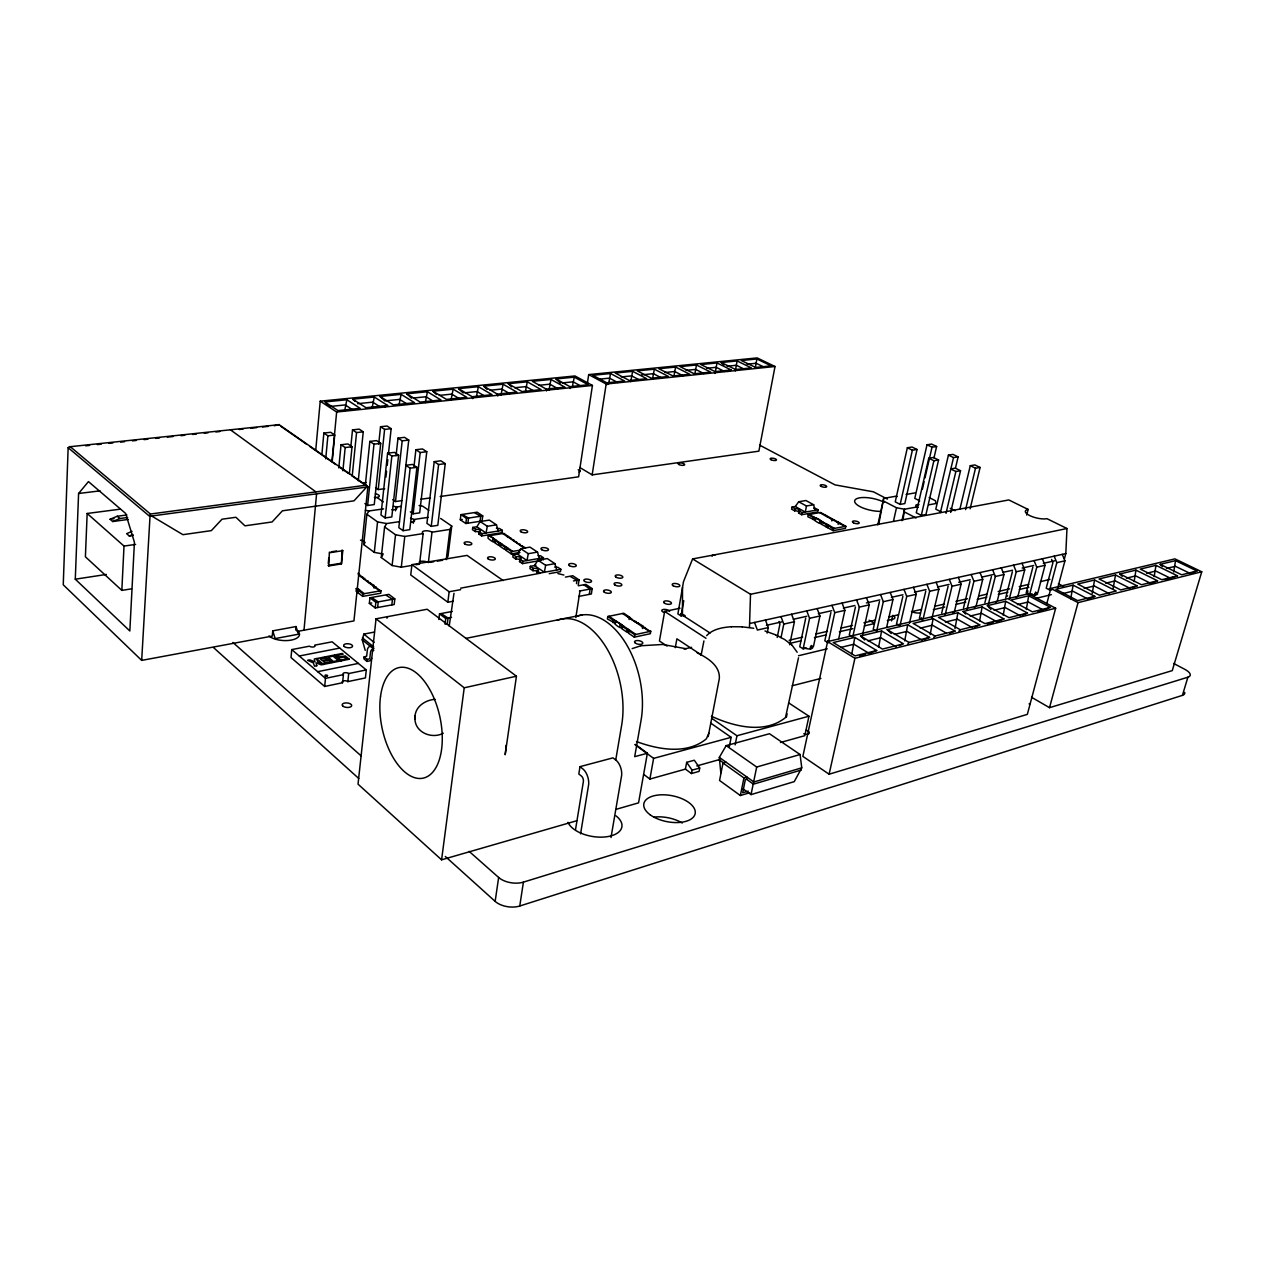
<?xml version="1.0" encoding="UTF-8"?>
<svg xmlns="http://www.w3.org/2000/svg" width="1265" height="1265" viewBox="0 0 1265 1265"><rect width="100%" height="100%" fill="white"/><g stroke="black" fill="none" stroke-linecap="round" stroke-linejoin="round"><path stroke-width="1.5" d="M710.06 633.006L682.468 615.201L682.515 587.245M749.481 627.25L750.509 594.281L692.603 558.924L683.511 581.6L677.898 613.873L681.044 615.897L684.602 615.154M1162.409 566.609L1160.163 564.332L1175.533 560.648L1173.73 571.986M443.272 733.226C431.745 739.44 414.651 732.34 414.936 718.283M1155.973 565.328L1177.494 575.828L1161.808 579.718L1140.255 569.092L1155.973 565.328L1154.186 576.634M414.983 716.812C415.299 706.423 425.499 699.956 435.065 699.339M274.173 425.752L279.265 424.645L70.255 446.687A2.973 2.546 40 0 0 69.464 446.656L68.152 447.699L63.25 584.809L141.68 660.393L272.275 636.089L272.734 630.856L296.026 626.555L298.477 634.208L275.185 638.572L272.734 630.856M1122.197 576.302L1119.889 573.962L1135.954 570.12L1134.152 581.552M414.92 718.931L415.031 715.705M75.283 579.196L78.588 493.492L88.455 481.601L125.63 513.448L134.422 542.274L129.836 630.966L75.283 579.196L106.386 574.437M120.396 509.147L87.159 513.479L85.403 556.806L121.835 590.391L131.544 588.842M1115.493 575.006L1137.124 585.853L1120.711 589.933L1099.048 578.943L1115.493 575.006L1113.168 588.304M1064.466 558.608L1065.81 553.58L1066.98 528.517L1046.961 518.682A12.508 4.016 13.5 0 1 1029.757 515.598A12.508 4.016 13.5 0 1 1028.129 509.431L1008.806 499.944L692.603 558.924M121.835 590.391L124.017 546.069L87.159 513.479M1094.557 580.018L1116.22 591.04L1099.427 595.214L1077.717 584.051L1094.557 580.018L1092.201 593.475M141.68 660.393L150.124 514.444A3.068 0.901 -79.2 0 1 150.424 514.017L365.98 485.207A2.862 2.577 32.3 0 1 366.739 485.444L367.862 486.93L353.947 620.894L297.243 631.456M1073.115 585.157L1094.842 596.353L1077.638 600.622L1055.88 589.269L1073.115 585.157L1070.728 598.756M1028.698 595.783L1050.488 607.358L1032.43 611.849L1010.624 600.1L1028.698 595.783L1026.294 609.524M1005.675 601.286L1027.496 613.066L1008.996 617.668L987.143 605.714L1005.675 601.286L1003.24 615.201M965.669 613.999L963.092 611.469L982.083 606.931L979.648 620.83M291.741 649.593L291.013 657.579L324.678 686.468L342.578 682.721A3.068 1.423 5 0 1 343.637 680.839A3.068 1.423 5 0 1 347.843 681.614L365.427 677.929L366.281 669.928L332.11 641.814L314.685 645.166A3.02 1.344 4.7 0 1 313.578 646.937A3.02 1.344 4.7 0 1 309.466 646.178L291.741 649.593L325.485 678.34L343.416 674.64A3.083 1.407 5.1 0 1 344.459 672.774A3.083 1.407 5.1 0 1 348.681 673.549L366.281 669.928M295.71 630.033L296.026 626.555M315.76 450.04L320.219 401.179L574.974 375.958L592.431 385.445L578.627 476.81L440.173 496.512M303.995 630.191L316.582 493.824M321.911 454.119L323.856 433.057L330.687 432.298L334.719 435.034L332.173 461.836M325.722 458.831L327.888 435.808L323.856 433.057M957.905 612.719L979.774 624.91L960.309 629.749L938.44 617.367L957.905 612.719L954.964 628.689M332.047 460.365L336.648 412.011L320.219 401.179M328.252 563.478L328.805 557.786M341.455 563.89L342.024 550.101L342.783 550.67L341.455 563.89L328.821 565.961L329.359 552.109M338.799 467.955L341.044 444.758L347.907 443.952L352.034 446.751L349.346 473.806M344.633 410.825L346.863 399.756L360.114 408.31L338.008 410.603L324.852 401.938L346.863 399.756M342.894 470.801L345.171 447.557L341.044 444.758M324.678 686.468L325.485 678.34M350.753 447.478L352.508 429.879L359.181 429.135L363.245 431.824L358.28 480.716M352.255 475.703L356.556 432.567L352.508 429.879M342.578 682.721L343.416 674.64M372.1 407.978L374.282 397.02L387.643 405.48L384.829 406.777M365.3 485.396L369.839 441.406L376.543 440.615L380.718 443.367L374.25 504.561L367.609 505.494L364.889 503.565M933.111 618.648L954.996 631.061L935.025 636.026L913.14 623.424L933.111 618.648L930.202 634.603M356.366 588.826L356.113 591.308L358.248 591.704L357.726 592.558L358.675 589.379L356.097 588.62L357.426 588.383L364.304 593.68M347.843 681.614L348.681 673.549M358.248 591.704L358.517 589.221M367.609 505.494L373.997 444.157L369.839 441.406M383.358 554.038L374.298 552.378L363.703 544.551L366.866 514.238L369.016 510.965L383.564 508.878M374.108 588.162C371.61 582.643 378.852 590.549 381.002 590.739L380.718 593.222L362.707 596.4L362.96 593.918L357.995 590.075M378.694 444.173L380.528 426.748L387.043 426.02L391.154 428.677L388.434 453.85M365.237 650.384L362.233 639.837L363.83 634.113L374.456 632.073M384.687 488.701L378.219 489.571L384.607 429.404L380.528 426.748M374.298 552.378L377.555 521.892L366.866 514.238M369.348 603.389L369.949 597.76L388.893 594.376L394.822 598.883L394.19 604.496L375.246 607.959L369.348 603.389L371.736 602.962M372.147 645.656L370.455 646.02A3.732 2.736 -49.8 0 0 367.419 649.388L366.66 656.155L364.114 656.914L363.893 658.875L367.008 661.421L369.238 660.978A2.609 1.913 -49.6 0 0 371.704 658.227M387.596 453.202L380.955 514.966L385.145 517.938L391.818 516.958L398.602 455.194L394.332 452.38L387.596 453.202L391.85 456.032L398.602 455.194M372.274 597.95L378.235 601.871L377.618 607.516M385.936 477.079L386.568 471.276M387.185 465.457L387.817 459.654M367.008 661.421L367.23 659.445L364.114 656.914M375.246 607.959L375.847 602.314L369.949 597.76M385.145 517.938L391.85 456.032M412.248 565.36L401.29 567.21L392.118 565.518L381.255 557.517L384.592 526.92L386.679 523.552L399.471 521.639M398.981 405.195L401.132 394.364L414.572 402.697L393.415 404.879L380.038 396.451L401.132 394.364M506.079 745.338A77.845 42.109 77.4 0 1 505.162 754.731L516.436 676.206L427.143 609.256L376.037 618.806L358.027 784.158L441.58 859.821L576.808 820.716M396.072 455.7L398.001 438.117L404.563 437.342L408.753 440.062L398.823 527.647L403.092 530.683L409.797 529.655L416.928 467.323L412.564 464.429L405.796 465.299L410.145 468.192L416.928 467.323M401.97 500.624L395.486 501.541L402.191 440.837L398.001 438.117M395.55 510.823L395.961 507.091L401.305 506.316M386.458 595.42L392.466 599.31L391.834 604.923M392.118 565.518L395.534 534.763L384.592 526.92M891.256 633.544L887.192 629.638L907.685 624.736L904.728 640.881M403.092 530.683L410.145 468.192M401.29 567.21L404.784 536.455L423.143 533.593A5.329 2.071 6.8 0 1 424.661 530.873A5.329 2.071 6.8 0 1 431.998 532.201L449.945 529.403L451.732 526.066L440.615 518.444M413.94 466.943L415.885 449.739L422.478 448.949L426.779 451.716L419.68 512.847L413.149 513.796L410.334 511.851M425.277 402.618L427.412 391.739L440.947 399.961L420.233 402.112L406.761 393.794L427.412 391.739M413.149 513.796L420.186 452.538L415.885 449.739M413.323 523.267L413.766 519.504L428.06 517.353M503.185 580.572L467.054 555.398L411.931 564.649L410.745 574.958L447.842 602.235L453.36 601.207M423.143 533.593L419.537 564.143L415.9 564.743M434.211 461.662L426.922 523.362L431.239 526.351L437.801 525.339L445.248 463.654L440.837 460.808L434.211 461.662L438.607 464.524L445.248 463.654M431.239 526.351L438.607 464.524M428.345 562.656L431.998 532.201M451.052 399.946L453.155 389.177L466.785 397.289L446.482 399.392L432.93 391.201L453.155 389.177M864.707 639.964L860.564 635.995L881.594 630.966L878.606 647.332M438.828 619.486L439.524 613.857L452.253 611.438M449.945 529.403L446.213 559.652L448 556.189L451.732 526.066M441.77 614.031L448.063 618.047L447.351 623.692L445.027 624.151L445.739 618.49L439.524 613.857M447.842 602.235L449.154 591.751L411.931 564.649M460.286 519.741L460.919 514.634L477.158 512.183L482.74 515.899L482.076 520.99L465.836 523.504L460.286 519.741L462.31 519.425M476.304 397.321L478.376 386.679L492.069 394.68L472.193 396.736L458.562 388.64L478.376 386.679M462.895 514.902L468.524 518.065L467.876 523.188M449.202 626.064L453.993 593.317M465.836 523.504L466.485 518.381L460.919 514.634M476.842 526.762L480.178 521.528L487.294 526.287L486.076 532.976L476.842 526.762L472.746 527.41L472.446 529.687L475.276 531.6A3.147 1.218 7.4 0 1 480.147 533.039M854.824 637.37L876.692 650.51L855.093 655.871L833.24 642.541L854.824 637.37L851.835 653.736M475.071 513.052L480.716 516.215L480.068 521.307M475.276 531.6L475.577 529.308L472.746 527.41M496.418 528.217A3.115 1.186 7.7 0 0 499.501 528.47L502.363 530.367L502.047 532.644L481.665 535.933L478.818 534.004L479.119 531.711A3.147 1.202 7.4 0 0 479.909 530.098A3.147 1.202 7.4 0 0 475.577 529.308M481.665 535.933L481.965 533.64L479.119 531.711M501.019 394.933L503.075 384.212L516.847 392.118L497.382 394.127L483.657 386.157L503.075 384.212M441.58 859.821L464.223 687.796L376.037 618.806M488.274 535.87L487.974 538.178C497.556 547.033 497.746 538.068 488.274 535.87L503.881 533.356L520.2 545.183L525.655 547.872M492.907 541.515L493.224 539.222M494.884 541.879L495.184 539.57M499.011 543.128C504.197 543.428 498.568 549.295 499.011 543.128L494.852 540.313M500.671 545.8L500.987 543.491M525.26 392.403L527.284 381.809L541.12 389.62L522.05 391.581L508.261 383.706L527.284 381.809M504.861 547.065C510.064 547.381 504.466 553.327 504.861 547.065L500.655 544.235M519.962 552.426L511.25 553.912L511.566 551.587L506.506 548.172M518.84 553.754L513.163 554.718L512.847 557.059L515.804 559.067A3.21 1.281 7.9 0 1 520.658 560.221M515.804 559.067L516.136 556.742L513.163 554.718M541.214 560.348L522.54 563.621L519.536 561.597L519.868 559.257A3.226 1.281 7.9 0 0 520.595 557.549A3.226 1.281 7.9 0 0 516.136 556.742M522.54 563.621L522.872 561.28L519.868 559.257M549.01 389.952L551.002 379.453L564.902 387.153L546.211 389.082L532.359 381.303L551.002 379.453M530.304 566.309L529.972 568.665L533.008 570.721A3.242 1.312 8.2 0 1 537.499 571.543A3.242 1.312 8.2 0 1 536.803 573.298L537.151 570.942A3.257 1.297 8.2 0 0 537.846 569.187A3.257 1.297 8.2 0 0 533.34 568.365L530.304 566.309L535.996 565.297M533.008 570.721L533.34 568.365M543.096 560.016L543.428 557.707L540.424 555.699A3.194 1.249 8.2 0 1 538.068 555.651M1184.72 692.398A13.298 5.013 16.4 0 1 1182.411 695.37L519.757 906.009A17.647 9.914 7.8 0 1 495.153 901.376L498.647 877.467L469.125 851.361M572.571 385.619L574.263 377.144L588.225 384.75L569.898 386.647L555.983 378.962L574.263 377.144M714.82 373.428L715.089 371.641L700.889 364.541L717.002 362.944L731.217 369.965L727.802 371.499M587.245 384.18L588.684 374.598L757.182 357.916L775.018 366.502L758.874 451.162L592.162 474.881L579.797 467.497M554.592 567.005A3.226 1.281 8.5 0 0 557.77 567.242L560.838 569.282L560.49 571.622L549.247 573.662M519.757 906.009L523.41 882.132L1187.898 677.202A13.362 4.918 16.2 0 0 1184.831 669.343L1173.604 663.429M570.642 576.698L577.014 580.287L576.492 583.639M592.162 474.881L606.172 384.022L588.684 374.598M608.591 383.928L610.536 373.523L624.578 380.986L606.821 382.821L592.826 375.294L610.536 373.523M578.247 585.221L579.07 579.908L572.776 575.733L565.408 577.093M575.828 617.557L579.971 590.945M589.284 594.376L590.138 589.016L583.75 584.778M578.421 585.774L585.806 584.383L592.194 588.62L591.356 593.981L578.627 596.432M630.729 381.619L632.642 371.325L646.731 378.709L629.322 380.496L615.28 373.064L632.642 371.325M610.995 837.525L621.684 775.176A12.666 7.543 75.2 0 0 616.577 760.66L612.987 757.861L580.003 766.653L578.801 774.006L581.378 776.014A4.269 2.483 75.3 0 1 583.355 781.707L575.496 829.761M629.069 619.486L629.48 617.083L623.74 613.256L607.785 616.514L607.39 618.949L615.438 623.376M652.44 379.373L654.337 369.174L668.458 376.464L651.38 378.219L637.291 370.866L654.337 369.174M613.114 622.807L613.509 620.372L607.785 616.514M615.391 621.653C625.163 623.961 624.578 632.785 614.996 624.088L615.944 621.115L613.509 620.372M580.588 833.825L588.699 784.253A12.84 7.463 75.3 0 0 583.576 769.515L580.003 766.653M619.818 627.345L620.214 624.91M621.937 627.74L622.348 625.289M626.981 629.464C632.69 630.539 626.207 635.615 626.981 629.464L622.111 626.191M674.039 375.389L675.621 367.056L689.773 374.25L673.027 375.99L658.891 368.716L675.621 367.056M642.557 628.499C640.564 622.933 648.66 631.583 650.763 631.267L650.337 633.702L634.334 637.165L634.745 634.714L628.879 630.761L629.116 629.859M615.739 759.949L621.653 725.225A74.176 43.769 77.1 0 0 605.967 647.048A74.176 43.769 77.1 0 0 557.027 620.372M694.959 373.238L696.493 364.984L710.693 372.1L694.248 373.792L680.08 366.613L696.493 364.984M680.032 608.228L664.647 611.422L659.445 640.991L667.05 646.083M756.881 358.975L771.144 365.854L755.6 367.451L741.353 360.525L756.881 358.975L755.395 367.119M635.362 744.389L647.38 753.26L638.556 802.848L616.182 809.315M715.152 373.017L717.002 362.944M685.409 769.12L686.674 762.336L694.295 760.233L699.719 767.997L699.071 771.381L691.449 773.532L685.409 769.12L649.894 779.066L653.61 758.383L634.983 744.626M675.304 647.648L676.886 638.825L701.284 654.938M681.044 615.897L683.764 600.764M520.769 548.678L528.264 553.691L526.999 560.569L517.29 554.023L520.769 548.678L530.019 547.128L537.514 552.109L539.349 558.418M537.989 560.205L545.642 565.313L544.361 572.254L534.447 565.582L537.989 560.205L547.271 558.577L554.924 563.668L556.742 570.025M737.116 360.936L721.303 362.517L735.534 369.522L751.363 367.894L737.116 360.936L735.297 370.93M814.96 510.38L813.664 504.751L806.438 505.984L805.331 512.056L795.274 506.538L792.048 507.091L791.621 509.163L794.705 510.87A2.846 0.996 11.2 0 1 798.658 511.582M701.11 655.207L703.925 640.944M751.03 794.61L794.262 781.628L801.757 767.839L800.081 754.525L756.691 767.033L751.03 794.61L743.077 788.901M691.449 773.532L692.097 770.148L686.674 762.336M708.21 736.562L719.311 678.657C720.354 665.643 707.246 657.658 697.157 652.835M720.813 772.899L719.311 757.403L726.173 745.623L769.468 733.732L800.081 754.525M726.031 762.163L722.995 763.016L719.564 780.473L740.373 795.527L749.655 792.76M729.352 746.461L731.154 737.337L710.835 723.201M735.139 744.864L736.942 735.756L808.968 716.211L804.793 735.677L780.489 742.492M767.175 633.085L768.282 627.598L765.452 620.04M794.705 510.87L795.116 508.783L792.048 507.091M740.373 795.527L743.931 777.943L746.967 777.058L746.524 779.256L745.354 779.604L742.682 792.791L748.248 791.131M813.79 508.166A2.83 0.98 11.4 0 0 815.055 508.135L818.155 509.827L817.728 511.898L801.662 514.713L798.563 513.005L798.99 510.918A2.846 0.996 11.2 0 0 799.085 509.495A2.846 0.996 11.2 0 0 795.116 508.783M801.662 514.713L802.089 512.625L818.155 509.827M777.216 637.433L779.952 623.977L779.003 621.479M781.043 637.607L783.794 624.104L780.979 616.593M831.785 520.943L832.212 518.856L820.526 512.467L808.24 514.634L807.813 516.721L815.293 520.279M813.189 519.678L813.616 517.591L808.24 514.634M815.419 517.907C822.914 519.488 825.096 527.932 814.96 520.658L815.419 517.907L813.616 517.591M789.66 644.77L794.42 621.716L791.605 614.252M819.483 523.157L819.926 521.053M821.285 523.489L821.728 521.386M805.71 618.19L799.749 646.731L803.164 648.85L806.564 648.044M821.27 524.137L825.824 526.651C826.741 520.959 830.963 529.355 833.556 528.564L845.858 526.287L845.415 528.391L833.113 530.683L827.61 527.647L828.069 524.88M786.419 717.113L787.099 713.871M803.164 648.85L809.568 618.3L806.754 610.9M833.113 530.683L833.556 528.564M810.438 649.166L811.213 645.466A5.629 2.324 12.1 0 1 811.577 648.645A5.629 2.324 12.1 0 1 804.414 647.933M838.126 524.406L838.569 522.318L832.212 518.856M817.143 608.591L819.941 615.976L813.49 646.383L810.106 647.19M830.884 612.545L824.827 640.77L828.243 642.857L834.758 612.639L831.959 605.318M827.595 641.592L802.864 756.391L829.113 774.212L1027.338 714.361L1055.658 608.228L1028.429 593.775L827.595 641.592L854.919 658.29L1055.658 608.228M838.742 638.572L844.894 610.363L842.095 603.073M855.44 607.026L849.289 634.967L852.721 637.022L859.33 607.105L856.531 599.879M877.815 524.88L883.682 498.363L896.379 496.149A4.554 1.502 12.1 0 0 897.328 496.56M878.796 523.979L883.682 498.363M829.113 774.212L854.919 658.29M862.572 634.666L869.213 604.876L866.43 597.697M907.353 447.731L895.24 501.841L900.174 504.403L904.823 503.565L917.046 449.486L912.033 447.035L907.353 447.731L912.381 450.198L917.046 449.486M893.485 521.148L896.49 507.771L883.84 501.177M900.174 504.403L912.381 450.198M879.428 601.634L873.198 629.29L875.475 630.634M876.613 631.314L883.318 601.713L880.535 594.566M901.929 520.69L904.522 509.226L917.236 506.933M903.036 519.773L904.522 509.226L896.49 507.771M933.965 457.977L936.622 446.498L931.609 444.078L927.008 444.774L914.785 498.378L919.702 500.908M886.67 627.171L892.979 599.531L890.212 592.431M928.763 458.23L916.271 512.768L921.299 515.377L925.948 514.523L938.567 459.986L933.444 457.487L928.763 458.23L933.886 460.729L938.567 459.986M891.604 620.878L892.869 615.343A6.705 2.609 12.8 0 1 893.106 619.154L887.35 620.514M922.343 489.397L924.114 481.728M924.984 477.885L932.036 447.193L936.622 446.498M921.299 515.377L933.886 460.729M902.862 596.384L896.553 623.74L899.968 625.732L906.752 596.432L903.985 589.379M955.486 468.05L958.127 456.871L953.004 454.388L948.418 455.115L935.8 509.163L940.828 511.756M909.377 623.487L916.192 594.313L913.441 587.292M940.401 512.546L953.541 457.598L958.127 456.871M925.759 591.229L919.37 618.332L922.802 620.277M946.014 513.305L955.866 471.497L960.546 470.722L950.663 512.436M923.229 618.474L929.649 591.277L926.913 584.319M931.989 618.079L938.883 589.205L936.132 582.264M959.961 508.909L970.287 465.694L974.856 464.935L980.09 467.465L970.129 508.783M965.559 509.637L975.505 468.224L980.09 467.465M941.698 613.019L948.133 586.201M945.113 614.948L952.039 586.248L949.303 579.354M954.11 612.798L961.068 584.209L958.332 577.362M963.519 607.848L970.018 581.299M966.934 609.746L973.923 581.315L971.204 574.516M976.201 605.745L982.747 579.338L980.027 572.555M984.866 602.773L991.428 576.492M988.281 604.638L995.334 576.492L992.63 569.772M997.358 600.717L1003.967 574.563L1001.263 567.859M1005.738 597.823L1012.364 571.78M1026.69 515.029L1028.129 509.431M1009.154 599.657L1016.269 571.78L1013.581 565.139M1018.056 595.799L1024.713 569.882L1022.025 563.273M1032.857 567.179L1026.184 592.969L1029.583 594.771L1032.303 594.123M1029.583 594.771L1036.762 567.179L1034.074 560.601M1034.723 595.594L1035.656 592.02M1042.344 558.766L1045.016 565.313L1037.822 592.811L1035.134 593.459M1051.594 559.43L1052.939 562.672L1046.202 588.209L1049.618 589.996L1056.828 562.656L1054.172 556.157M1046.835 603.579L1050.835 588.431L1174.932 558.877L1201.75 571.78L1172.275 670.608L1049.507 707.673L1031.513 697.252M1057.682 588.067L1064.924 560.838L1062.252 554.37M1049.507 707.673L1078.033 602.646L1201.75 571.78M1182.411 695.37L1187.898 677.202M708.859 733.21L706.344 738.839C687.101 754.873 658.211 749.592 636.516 741.575M381.255 557.517L382.663 555.193M363.703 544.551L365.142 542.29M795.274 506.538L798.689 501.762L805.916 500.529L813.664 504.751M706.629 635.647C713.017 628.895 722.726 627.393 731.518 626.713M907.906 643.838L909.076 642.462L929.569 637.37L907.685 624.736M933.76 637.402L935.025 636.026M366.613 487.104L353.994 500.845L282.411 510.807L272.102 521.955L244.936 525.829L235.922 517.274L221.992 519.203L211.366 530.62L182.919 534.684L151.642 516.009M958.965 631.14L960.309 629.749M373.001 650.827L373.792 650.4M132.034 531.363L126.611 533.672L129.299 536.012L132.92 534.462M126.943 514.966L117.25 516.247L110.087 519.251L112.696 521.528L119.875 518.524L127.639 517.48M460.618 588.178L540.029 573.251M876.692 650.51L869.229 653.467L853.938 644.233L840.735 647.427M899.035 645.609L901.992 644.438M924.082 639.552L929.569 637.37M949.541 633.212L954.996 631.061M974.382 627.045L979.774 624.91M982.083 606.931L1003.936 618.917L996.804 621.716L981.529 613.288L970.144 616.055M1022.199 615.154L1027.496 613.066M1045.238 609.414L1048.732 608.054M1094.842 596.353L1087.963 599.041L1072.783 591.166L1062.442 593.68M1132.048 587.83L1137.124 585.853M1152.51 582.754L1157.538 580.777L1135.954 570.12M1165.365 579.781L1177.494 575.828M1175.533 560.648L1196.99 570.989L1190.412 573.551L1175.391 566.293L1166.441 568.459M632.152 648.613L640.58 645.846M629.48 617.083C630.871 620.166 638.635 623.028 642.968 626.08M801.757 767.839L753.877 781.976L719.311 757.403M801.298 770.021L753.434 784.174L746.524 779.256M827.61 527.647L825.824 526.651M325.105 676.158C332.458 675.415 320.851 674.119 326.971 676.174M838.569 522.318L845.858 526.287M696.809 765.926L719.595 759.538M692.097 770.148L699.719 767.997M653.61 758.383L731.154 737.337M647.38 753.26L634.698 756.66L641.055 720.323A73.576 44.006 77 0 0 625.463 642.794A73.576 44.006 77 0 0 576.366 616.466M373.95 648.439L373.602 648.534A3.732 2.736 -49.9 0 0 370.55 651.918L369.76 658.733L367.23 659.445M792.27 685.741L820.906 678.435M1003.936 618.917L984.961 623.629L963.092 611.469M1157.538 580.777L1141.504 584.762L1119.889 573.962M1196.99 570.989L1181.668 574.8L1160.163 564.332M859.789 655.808L865.45 654.4M987.317 624.088L993.009 622.665M1038.075 611.454L1043.498 610.11L1028.255 601.966L1017.408 604.591M867.917 640.849L880.788 637.718L896.079 646.779M894.402 634.413L906.942 631.377L922.248 640.28M920.224 628.167L932.447 625.195L946.03 632.959M945.382 622.064L957.289 619.17L972.579 627.756M994.069 610.252L1005.185 607.564L1020.444 615.849M1084.168 588.415L1094.257 585.964L1109.405 593.712M1105.657 583.197L1115.24 580.872L1130.372 588.494M1126.388 578.168L1135.749 575.907L1150.834 583.402M1146.643 573.266L1155.799 571.037L1170.852 578.421M798.515 655.729L827.247 648.803M1036.051 598.361L1051.373 594.661M1049.618 589.996L1052.274 589.364M789.439 643.49L800.966 640.786M814.407 637.639L825.919 634.935M839.359 631.773L852.8 628.626M864.311 625.922L873.909 623.661M933.301 609.714L944.781 607.026M956.245 604.338L965.796 602.093M977.26 599.404L986.827 597.159M998.291 594.455L1007.841 592.226M1019.305 589.522L1028.872 587.276M789.139 640.248L802.563 637.117M815.972 633.986L827.484 631.314M840.909 628.183L852.42 625.495M863.916 622.807L875.427 620.135M888.852 617.004L898.435 614.758M911.859 611.628L921.442 609.398M934.867 606.267L944.449 604.038M955.96 601.349L967.472 598.661M978.968 595.973L986.637 594.186M998.148 591.514L1009.644 588.826M1019.242 586.596L1028.824 584.351M1040.336 581.663L1049.918 579.433M768.282 627.598L757.387 630.049L754.541 622.443M783.794 624.104L794.42 621.716M809.568 618.3L819.941 615.976M834.758 612.639L844.894 610.363M859.33 607.105L869.213 604.876M883.318 601.713L892.979 599.531M906.752 596.432L916.192 594.313M929.649 591.277L938.883 589.205M952.039 586.248L961.068 584.209M973.923 581.315L982.747 579.338M995.334 576.492L1003.967 574.563M1016.269 571.78L1024.713 569.882M1036.762 567.179L1045.016 565.313M1056.828 562.656L1064.924 560.838M684.065 649.04L691.591 647.348M766.4 625.321L781.786 621.874M793.329 619.281L806.785 616.276M818.328 613.699L831.785 610.679M843.328 608.101L854.855 605.524M866.399 602.931L879.855 599.926M891.398 597.333L902.941 594.756M914.469 592.178L926.012 589.601M937.555 587.007L949.098 584.43M958.712 582.279L970.239 579.702M981.782 577.109L993.325 574.531M1002.939 572.381L1012.553 570.23M1022.167 568.08L1033.711 565.487M1043.325 563.336L1054.852 560.759M750.24 623.392L1065.81 553.58M464.223 687.796L516.436 676.206M634.745 634.714L650.763 631.267M629.211 630.966L630.397 630.713M644.043 627.82L645.213 627.567M626.649 629.258L627.835 629.005M641.481 626.112L642.652 625.859M619.897 624.689L621.083 624.451M634.714 621.589L635.884 621.352M622.427 626.396L623.613 626.143M637.244 623.281L638.414 623.028M615.707 621.858L616.893 621.621M630.508 618.791L631.678 618.538M750.509 594.281L1066.98 528.517M613.193 620.166L614.379 619.929M627.993 617.114L629.164 616.861M317.673 671.683L358.375 663.413M465.741 638.414L581.916 614.996M299.267 655.997L339.732 648.091M445.739 618.49L451.542 617.383M579.449 591.071L592.194 588.62M573.456 580.951L579.07 579.908M449.154 591.751L460.65 589.664M928.716 504.846L935.847 503.549L935.468 500.766L929.158 497.54M825.966 524.39L826.883 524.216M837.367 522.318L838.268 522.145M828.354 525.702L829.271 525.544M839.754 523.615L840.656 523.457M819.625 520.895L820.542 520.737M831.026 518.856L831.927 518.682M375.847 602.314L394.822 598.883M560.838 569.282L540.218 573.013L537.151 570.942M821.997 522.208L822.914 522.034M833.398 520.152L834.299 519.978M815.688 518.729L816.589 518.571M827.073 516.689L827.974 516.531M813.316 517.432L814.233 517.259M824.717 515.408L825.618 515.25M545.642 565.313L554.924 563.668M362.96 593.918L381.002 590.739M372.78 585.727L374.092 585.489M906.088 494.457L914.99 492.907M522.872 561.28L543.428 557.707M358.264 590.281L359.592 590.043M374.946 587.371L376.274 587.15M367.024 581.331L368.336 581.109M528.264 553.691L537.514 552.109M369.174 582.975L370.487 582.754M361.316 576.982L362.612 576.761M511.566 551.587L520.374 550.101M363.45 578.611L364.763 578.39M506.775 548.362L507.945 548.172M521.307 545.927L522.445 545.737M430.132 562.356L433.705 561.755M437.279 561.154L442.639 560.253M504.577 546.875L505.731 546.686M519.109 544.456L520.247 544.266M498.742 542.938L499.896 542.748M513.242 540.55L514.396 540.361M500.924 544.409L502.078 544.219M515.44 542.005L516.579 541.815M340.712 563.32L328.078 565.376L328.821 565.961M492.955 539.032L494.109 538.843M507.439 536.676L508.577 536.486M495.121 540.487L496.275 540.313M509.605 538.115L510.76 537.941M481.965 533.64L502.363 530.367M331.161 551.825L336.601 550.955M330.102 552.678L342.783 550.67M487.294 526.287L496.481 524.833L498.315 531.015M480.178 521.528L489.349 520.105L496.481 524.833M466.485 518.381L482.74 515.899M124.017 546.069L135.64 544.409M420.676 499.28L430.432 497.888M129.299 536.012L133.189 535.475M110.087 519.251L113.992 518.729M112.696 521.528L128.35 519.425M362.676 482.977L366.36 482.503M640.944 645.751L662.686 644.47L686.294 648.787M420.186 452.538L426.779 451.716M78.588 493.492L100.062 490.852M345.171 447.557L352.034 446.751M373.997 444.157L380.718 443.367M402.191 440.837L408.753 440.062M327.888 435.808L334.719 435.034M356.556 432.567L363.245 431.824M384.607 429.404L391.154 428.677M85.688 445.833L89.562 445.422M97.342 444.6L101.232 444.189M108.996 443.351L112.885 442.94M120.665 442.118L124.555 441.691M132.319 440.868L136.209 440.457M143.989 439.619L147.863 439.208M155.642 438.386L159.532 437.975M167.296 437.137L173.131 436.52M180.911 435.698L184.785 435.271M192.565 434.448L196.454 434.037M204.218 433.199L208.108 432.788M215.888 431.966L219.778 431.555M239.212 429.483L243.086 429.056M250.865 428.234L256.684 427.617M262.519 427.001L268.354 426.368M387.643 405.48L366.012 407.709L352.745 399.171L374.282 397.02M715.089 371.641L731.217 369.965M336.648 412.011L592.431 385.445M606.172 384.022L775.018 366.502M329.801 406.492L345.203 404.926L352.919 409.955M357.615 403.677L372.701 402.144L380.465 407.093M413.307 398.032L425.957 396.751L433.832 401.558M439.366 395.376L451.763 394.127L459.685 398.886M464.903 392.798L477.032 391.565L485.001 396.261M490.14 390.237L501.794 389.051L509.811 393.684M514.634 387.754L526.05 386.6L534.115 391.17M538.637 385.319L549.832 384.18L557.928 388.703M562.166 382.931L573.14 381.824L581.268 386.284M598.867 379.215L609.493 378.124L617.668 382.504M621.226 376.938L631.646 375.879L639.853 380.196M641.45 374.883L653.372 373.681L661.611 377.95M664.947 372.511L674.704 371.515L682.942 375.737M686.057 370.36L695.624 369.396L703.893 373.57M706.771 368.273L716.164 367.309L724.45 371.436M727.106 366.202L736.325 365.269L742.966 368.526M747.062 364.178L756.122 363.261L764.44 367.293M742.16 626.823L753.719 628.278M731.233 626.713L742.318 626.823M419.079 505.494L422.621 506.142L428.835 510.38M393.494 506.285L397.052 506.933M365.411 510.317L369.016 510.965M377.555 521.892L386.679 523.552M395.534 534.763L404.784 536.455M360.478 540.187L364.067 540.835M557.897 573.583L563.89 575.022M764.993 630.982L775.429 634.761M927.008 444.774L932.036 447.193M948.418 455.115L953.541 457.598M970.287 465.694L975.505 468.224M960.546 470.722L955.312 468.161L950.632 468.935L955.866 471.497M950.221 508.261L955.059 510.728M1058.41 583.75L1063.612 586.438M775.651 634.856L784.648 639.521L791.874 645.008M887.382 499.09L873.419 491.816L835.042 484.89L759.601 445.106M904.775 512.104L916.081 518.018M1050.835 588.431L1078.033 602.646M819.625 512.625L844.957 526.461M798.689 501.762L806.438 505.984M809.141 514.46L834.473 528.391M821.697 522.034L826.266 524.548M798.99 510.918L802.089 512.625M711.404 716.227C733.51 726.521 764.803 734.364 785.502 717.54L798.5 657.784M887.192 629.638L909.076 642.462M869.071 620.198L874.083 623.123M881.594 630.966L903.479 643.853L882.448 649.072L860.564 635.995M407.441 404.294L399.613 399.408L384.845 400.91L380.038 396.451M664.647 611.422L705.981 638.287M789.154 703.214L808.968 716.211M502.743 533.545L524.501 548.061M622.57 613.493L649.593 631.52M489.428 535.696L512.72 551.398M608.971 616.276L635.931 634.461M494.536 542.622L498.71 545.436M500.339 546.543L504.545 549.374M506.19 550.496L511.25 553.912M621.7 628.626L626.57 631.915M628.468 633.196L634.334 637.165M711.863 718.394L736.942 735.756M375.547 487.721L378.219 489.571M392.735 499.643L395.486 501.541M278.853 424.518L365.98 485.207M280.893 426.337L306.668 444.284M309.878 446.529L335.652 464.476M338.878 466.722L348.539 473.458M351.765 475.703L367.862 486.93L149.586 516.278L68.152 447.699M376.938 497.461L383.327 501.952M726.173 745.623L756.691 767.033M718.899 759.585L724.26 763.396M722.995 763.016L743.931 777.943M230.262 429.689L315.95 491.895M643.695 774.401L649.894 779.066M358.011 573.251C363.355 578.405 367.198 581.394 374.361 585.695M358.232 574.642L379.674 590.976M357.726 592.558L362.707 596.4M363.83 634.113L374.092 642.32M362.438 637.876L373.713 646.921M362.233 639.837L371.926 647.633M70.255 446.687L150.424 514.017M117.25 516.247L119.875 518.524M232.934 642.509L361.363 756.075M213.595 647.648L358.77 778.481M445.296 856.452L495.153 901.376M326.085 403.076L328.568 405.353M352.745 399.171L355.18 401.416M406.761 393.794L411.505 398.206M432.93 391.201L436.441 394.474M458.562 388.64L463.164 392.972M483.657 386.157L487.072 389.367M508.261 383.706L511.613 386.884M555.983 378.962L560.348 383.121M988.424 606.963L990.954 609.461M721.303 362.517L723.944 365.095M792.175 645.34L797.156 652.25M472.193 396.736L472.715 398.633M497.382 394.127L497.793 396.024M546.211 389.082L546.464 390.964M569.898 386.647L570.072 388.497M606.821 382.821L606.884 384.671M386.979 618.206A4.333 1.866 6 0 1 387.485 617.304M297.386 630.682A16.334 7.163 4.3 0 1 291.187 640.106A16.334 7.163 4.3 0 1 268.955 635.963M616.039 815.862A27.609 14.342 9.5 0 1 606.536 836.782A27.609 14.342 9.5 0 1 568.017 822.345M809.236 733.336A4.522 2.056 12.6 0 1 803.749 733.795M806.2 730.205A4.522 2.056 12.6 0 1 809.284 732.261M578.184 469.774A3.447 1.202 8.7 0 1 578.959 471.956M1029.22 703.561A4.285 1.739 15.1 0 1 1029.41 704.542M664.331 612.513A4.032 1.66 10 0 1 663.145 609.477A4.032 1.66 10 0 1 669.628 611.422M712.132 556.315A3.748 1.423 10.5 0 1 715.01 555.066M523.41 882.132A17.757 9.772 7.9 0 1 498.647 877.467M653.847 817.143A25.98 13.441 10.9 0 1 682.262 823.025M881.041 511.36A17.757 6.009 11.9 0 1 857.97 505.431A17.757 6.009 11.9 0 1 860.58 497.698A17.757 6.009 11.9 0 1 884.093 502.268M685.092 615.849A5.519 2.261 10.3 0 1 682.436 615.043M681.376 614.49A5.519 2.261 10.3 0 1 680.602 613.857M828.29 641.402A5.566 2.261 12.3 0 1 827.437 640.754M921.806 618.332A5.345 2.056 13.3 0 1 921.236 617.715M952.751 612.56A5.297 2.008 13.5 0 1 953.336 613.161M1051.61 589.68A5.06 1.787 14.2 0 1 1049.286 588.778M1036.541 592.573A5.107 1.818 14.1 0 1 1036.32 594.803A5.107 1.818 14.1 0 1 1030.406 594.028M1027.828 592.415A5.107 1.818 14.1 0 1 1027.971 591.008M1007.209 596.226A5.155 1.866 14 0 1 1007.62 595.831M1016.269 597.396A5.155 1.866 14 0 1 1016.87 597.981M995.555 602.346A5.202 1.913 13.8 0 1 996.156 602.931M974.398 607.39A5.25 1.961 13.6 0 1 974.983 607.991M919.924 612.861A6.625 2.53 13.1 0 1 911.417 611.533M520.816 560.901A3.21 1.281 7.9 0 1 519.536 561.597M799.021 512.878A2.846 0.996 11.2 0 1 798.563 513.005M480.115 533.356A3.147 1.218 7.4 0 1 478.818 534.004M410.477 518.286A5.266 2.008 6.6 0 1 414.588 520.579A5.266 2.008 6.6 0 1 410.967 522.239M395.961 507.091A5.218 1.961 6.4 0 1 396.182 509.083A5.218 1.961 6.4 0 1 391.786 509.716M419.268 561.976A5.281 2.135 6.7 0 1 427.459 562.15M375.389 493.809A5.155 1.913 6.2 0 1 379.326 496.244A5.155 1.913 6.2 0 1 374.377 497.509M918.2 507.344A4.617 1.534 12.4 0 1 915.813 505.352A4.617 1.534 12.4 0 1 918.975 504.609M316.772 665.754L314.526 666.196L313.293 662.813L307.616 660.33L309.846 659.887L314.953 661.88L314.305 659.002L324.741 656.946L325.896 657.911L320.314 659.018L322.053 660.472L327.619 659.365L328.789 660.33L323.208 661.437L324.947 662.907L330.529 661.785L331.683 662.765L321.231 664.852L316.108 662.86L316.772 665.754M341.155 660.868L332.347 662.623L325.39 656.82L334.197 655.08L341.155 660.868M349.267 659.239L341.803 660.725L340.933 659.998L346.452 658.891L344.112 656.978L338.609 658.069L334.846 654.954L342.277 653.467L343.147 654.195L337.66 655.286L339.684 656.962L345.187 655.871L349.267 659.239M338.324 660.52L333.438 661.5L328.22 657.152L333.106 656.187L338.324 660.52M323.461 664.41L317.768 661.927L316.535 658.575L323.461 664.41M604.322 592.21A4.001 1.629 9.2 0 0 611.09 592.7A4.001 1.629 9.2 0 0 606.836 589.917A4.001 1.629 9.2 0 0 604.322 592.21M464.793 543.95A3.89 1.518 7.3 0 0 471.481 544.456A3.89 1.518 7.3 0 0 467.686 541.863A3.89 1.518 7.3 0 0 464.793 543.95M615.976 577.14A3.906 1.565 9.3 0 0 622.601 577.646A3.906 1.565 9.3 0 0 618.411 574.942A3.906 1.565 9.3 0 0 615.976 577.14M614.917 584.983A3.953 1.581 9.3 0 0 621.605 585.474A3.953 1.581 9.3 0 0 617.383 582.722A3.953 1.581 9.3 0 0 614.917 584.983M488.243 558.972A3.937 1.565 7.6 0 0 494.979 559.478A3.937 1.565 7.6 0 0 491.089 556.806A3.937 1.565 7.6 0 0 488.243 558.972M635.441 643.173A4.206 1.803 9.7 0 0 642.557 643.648A4.206 1.803 9.7 0 0 637.987 640.564A4.206 1.803 9.7 0 0 635.441 643.173M664.52 603.231A4.001 1.629 10 0 0 671.256 603.721A4.001 1.629 10 0 0 666.845 600.891A4.001 1.629 10 0 0 664.52 603.231M678.926 464.508A3.321 1.123 9.8 0 0 684.507 464.998A3.321 1.123 9.8 0 0 680.823 462.927A3.321 1.123 9.8 0 0 678.926 464.508M569.408 565.645A3.89 1.55 8.7 0 0 576.034 566.151A3.89 1.55 8.7 0 0 571.97 563.494A3.89 1.55 8.7 0 0 569.408 565.645M541.673 549.69A3.842 1.502 8.3 0 0 548.219 550.196A3.842 1.502 8.3 0 0 544.282 547.603A3.842 1.502 8.3 0 0 541.673 549.69M584.588 581.347A3.953 1.597 8.9 0 0 591.308 581.853A3.953 1.597 8.9 0 0 587.15 579.101A3.953 1.597 8.9 0 0 584.588 581.347M770.986 459.701A3.242 1.059 10.7 0 0 776.362 460.175A3.242 1.059 10.7 0 0 772.583 458.183A3.242 1.059 10.7 0 0 770.986 459.701M520.911 531.774A3.779 1.439 8 0 0 527.363 532.296A3.779 1.439 8 0 0 523.552 529.782A3.779 1.439 8 0 0 520.911 531.774M821.127 486.377A3.321 1.123 11.4 0 0 826.614 486.851A3.321 1.123 11.4 0 0 822.645 484.748A3.321 1.123 11.4 0 0 821.127 486.377M853.416 522.777A3.479 1.218 11.9 0 0 859.125 523.251A3.479 1.218 11.9 0 0 854.903 520.974A3.479 1.218 11.9 0 0 853.416 522.777M673.091 585.711A3.906 1.55 10.1 0 0 679.653 586.201A3.906 1.55 10.1 0 0 675.336 583.481A3.906 1.55 10.1 0 0 673.091 585.711M650.004 814.676A26.122 13.219 10.9 0 0 693.853 816.542A26.122 13.219 10.9 0 0 664.71 794.831A26.122 13.219 10.9 0 0 650.004 814.676M344.254 646.51A4.507 2.008 5.3 0 0 352.049 647.016A4.507 2.008 5.3 0 0 348.017 643.743A4.507 2.008 5.3 0 0 344.254 646.51M342.831 706.091A4.791 2.261 5 0 0 351.117 706.566A4.791 2.261 5 0 0 346.831 702.913A4.791 2.261 5 0 0 342.831 706.091M380.559 696.177A56.593 29.443 77.6 0 0 420.565 778.481A56.593 29.443 77.6 0 0 432.077 693.963A56.593 29.443 77.6 0 0 380.559 696.177"/></g></svg>
